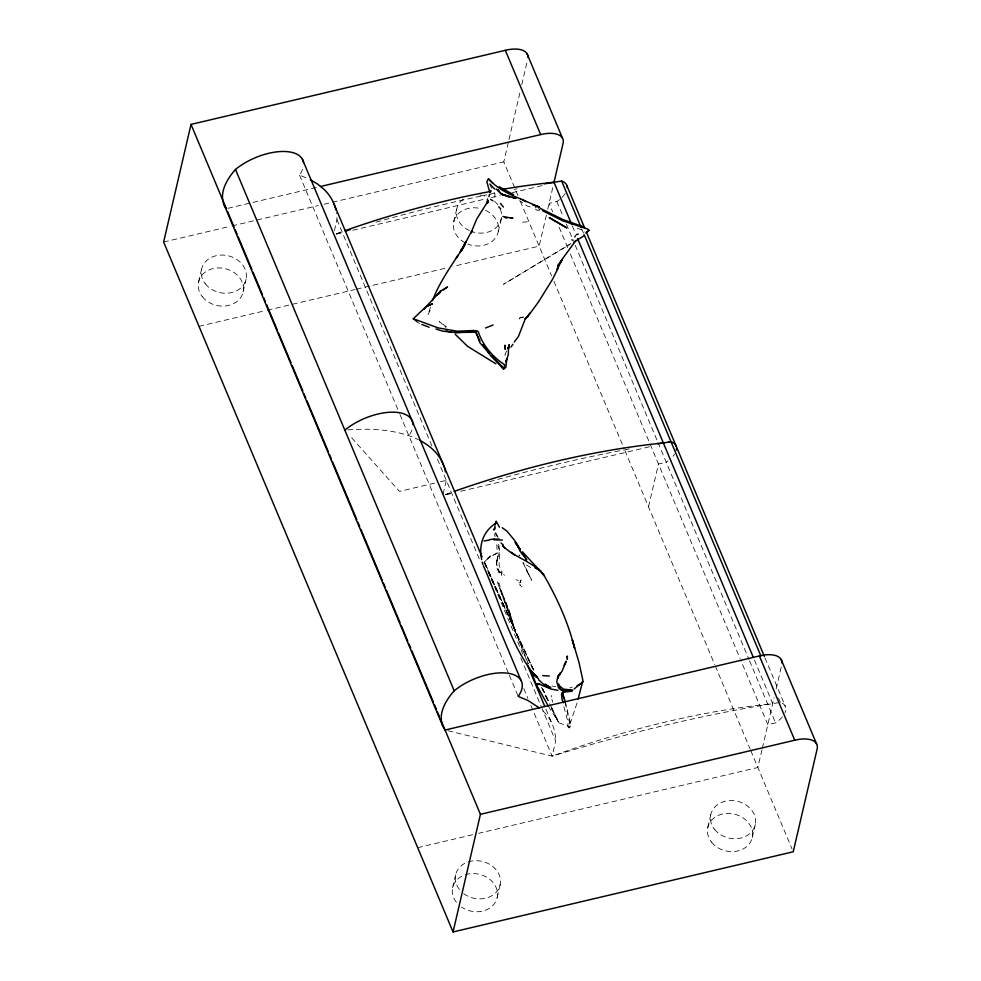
<?xml version="1.0" encoding="UTF-8"?>
<svg xmlns="http://www.w3.org/2000/svg" width="981" height="981" viewBox="0 0 981 981"><rect width="100%" height="100%" fill="white"/><g stroke="black" fill="none" stroke-linecap="round" stroke-linejoin="round"><path stroke-width="0.74" stroke-dasharray="4.91 3.68" d="M551.322 707.534L558.496 722.678L567.668 726.001L569.287 727.865L570.194 722.139L565.338 701.979M498.569 544.381L498.054 545.608L499.537 551.923L496.999 560.188L496.754 564.296L498.569 572.156L502.137 573.235L504.492 575.307M496.999 560.188L496.067 566.687L501.414 575.712L501.941 571.8L499.059 565.363L499.918 551.469L498.937 546.576L500.102 541.941M551.506 696.89L551.727 695.431M494.596 197.034L495.062 194.226L493.124 190.608M494.718 525.448L493.934 530.243L495.049 536.668M520.813 580.519L520.433 582.567L521.07 579.722L520.739 580.74M494.51 527.324L493.934 530.243L493.909 528.747L495.552 534.069L497.735 537.294M496.423 562.616L497.98 556.301M198.554 282.136L201.559 269.272M243.116 291.897L246.108 279.033M334.398 230.682L336.961 219.67A172.595 83.029 -22.8 0 0 336.385 212.595M453.688 222.013L456.68 209.137M517.943 195.575L503.805 161.853L508.636 141.068M508.992 139.572L520.053 92.042M521.782 84.611L527.312 60.847M498.238 231.774L501.242 218.898M443.118 494.117L446.318 480.347A172.595 83.029 -22.8 0 0 446.22 477.477M546.368 215.146L539.158 246.133L453.001 266.44M547.741 209.247L553.198 185.777M452.621 887.78L455.613 874.905M497.183 897.541L500.175 884.666M448.047 730.759L552.144 756.167L555.675 741.035L542.076 708.625M648.515 506.821L658.472 464.025L666.222 462.198A25.322 12.177 -22.8 0 0 667.987 460.923M707.742 827.645L710.747 814.782M761.979 749.791L757.859 767.498L478.605 833.323M762.323 748.307L774.107 697.699M776.179 688.785L781.71 664.995M752.304 837.406L755.296 824.543M430.536 307.127L427.839 314.987L431.517 307.642M577 703.07L570.12 723.61M506.564 350.904L504.957 355.171L505.84 353.246M484.013 562.493L490.292 555.871L484.038 562.861M567.668 725.83L569.287 727.865L570.304 726.602L570.194 722.139M570.856 243.496L503.486 284.306L570.01 244.392M569.814 687.914L572.328 686.97M520.948 586.883L522.002 586.589M227.837 208.328L317.586 187.175M163.631 242.037L230.486 226.28M231.97 225.924L318.126 205.618M324.061 204.22L503.805 161.853M336.422 234.103L343.865 232.35M352.804 230.241L485.362 198.996M491.322 197.598L500.261 195.489M512.18 192.681L543.462 185.311M559.464 199.597A25.322 12.177 -22.8 0 1 556.865 201.51L549.115 203.337L552.659 211.798M198.996 326.317L265.839 310.56M267.322 310.204L354.963 289.554M356.446 289.199L447.054 267.838M434.608 483.106L399.475 491.395L349.898 435.822M440.457 481.732L446.318 480.347M445.779 494.792L453.234 493.026M460.69 491.273L651.605 446.281M782.384 716.878A25.322 12.177 -22.8 0 1 775.579 722.874L767.829 724.701L740.63 659.882M417.698 847.67L472.658 834.721M523.719 317.022L519.722 317.869L519.231 320.603L520.04 317.672L523.094 317.035M779.073 702.592L761.734 705.462A904.862 435.294 -22.8 0 0 552.144 756.167L533.235 711.078M539.832 210.069L537.318 210.412L532.916 207.347M527.459 221.841L519.525 222.38M551.898 686.075L555.724 686.516M530.157 206.856L526.932 205.826L519.55 200.688M530.709 567.533L524.381 563.768M535.209 207.285L536.337 207.714M302.614 169.321A42.833 20.601 -22.8 0 1 299.524 175.072L307.764 178.493M516.19 579.697L518.324 580.593M577.171 228.095L583.707 230.756L585.203 232.276M417.305 322.32L419.61 323.423M538.189 208.634L539.918 209.713M502.137 573.235L497.943 570.194L499.562 573.088L498.017 568.808M446.698 326.955L439.108 321.388L445.705 327.311M498.078 537.269L495.638 532.291L495.344 525.608M548.342 706.185L558.459 722.114L542.15 687.914M490.181 185.286L491.898 188.377M528.428 663.978L515.405 631.825L505.816 601.794L499.893 588.526L498.765 582.837L515.405 631.825L528.011 663.843M522.836 562.604L527.104 571.15L523.584 562.702M569.287 727.865L567.778 724.8L568.171 722.715L563.597 705.633M488.293 572.475L533.86 670.44M542.432 688.368L549.017 702.151M551.653 707.669L558.25 721.452L551.261 708.049M484.344 562.947L533.676 670.133M485.669 564.688L515.405 631.825L533.039 668.993M542.174 688.27L548.71 702.028M485.019 563.02L515.405 631.825L533.002 669.25M541.475 687.264L548.649 702.506M551.812 708.527L552.806 710.685M764.996 657.908L785.695 707.215M581.733 228.929L583.511 233.159M778.571 698.153L780.349 702.384M572.34 225.961L575.295 233.012M754.401 659.968L772.721 703.647A511.26 245.949 -22.8 0 0 552.144 756.167M556.865 201.51L563.364 217.009M566.331 224.06L572.242 238.15M575.197 245.201L657.356 441.058M657.944 442.468L748.981 659.465M749.57 660.875L775.579 722.874M559.158 227.298L568.036 248.438M570.39 254.067L740.042 658.472M520.298 201.191L551.567 275.722M553.934 281.363L624.272 449.04M624.86 450.451L714.72 664.628M715.308 666.038L750.183 749.177M750.772 750.588L792.035 848.97M484.479 562.677L522.898 654.266M545.951 709.226L552.45 724.726M336.961 219.67L432.13 446.527M437.452 459.218L480.604 562.076M520.801 657.895L541.487 707.215M523.78 688.539L527.913 698.398M530.868 705.437L532.646 709.668M299.524 175.072L399.426 413.209M400.015 414.607L508.771 673.886M509.372 675.296L518.238 696.424M519.354 555.663L519.084 554.952L519.28 555.945M497.257 581.856L515.405 631.825L508.673 608.76L515.405 631.825L499.893 588.526M551.874 699.306L552.867 702.335M515.405 631.825L505.816 601.794M518.998 581.954L519.329 583.106M565.24 702.568L570.304 726.602M496.938 560.813L498.348 552.61L487.839 558.238L497.257 552.806L496.656 543.118M459.366 889.399A22.808 18.884 13.1 0 1 473.97 860.754A22.808 18.884 13.1 0 1 499.746 886.26A22.808 18.884 13.1 0 1 463.351 893.348M456.373 902.275A22.808 18.884 13.1 0 1 470.488 873.666A22.808 18.884 13.1 0 1 496.987 898.338A22.808 18.884 13.1 0 1 461.511 907.069M565.215 193.453A25.322 12.177 -22.8 0 1 561.745 197.586M782.298 703.242A25.322 12.177 -22.8 0 1 785.033 712.77M347.801 429.899A172.595 83.029 -22.8 0 1 418.495 439.733M445.656 494.449A511.26 245.949 -22.8 0 1 452.83 491.886M445.546 494.645A904.862 435.294 -22.8 0 1 452.425 492.536M489.519 481.708A904.862 435.294 -22.8 0 1 623.56 450.021M625.007 449.752A904.862 435.294 -22.8 0 1 629.336 448.93M500.224 209.002A22.808 18.884 13.1 0 1 494.78 228.745A22.808 18.884 13.1 0 1 470.745 231.185M469.396 230.596A22.808 18.884 13.1 0 1 465.987 197.5M479.942 195.072A22.808 18.884 13.1 0 1 487.165 196.85M494.596 201.363A22.808 18.884 13.1 0 1 499.672 207.813M485.521 210.302A22.808 18.884 13.1 0 1 496.766 235.832A22.808 18.884 13.1 0 1 467.753 244.048M465.08 242.822A22.808 18.884 13.1 0 1 454.62 219.07A22.808 18.884 13.1 0 1 479.893 208.413M674.572 454.129A25.322 12.177 -22.8 0 1 673.027 456.202M543.057 711.004A172.595 83.029 -22.8 0 1 555.675 741.035M411.971 429.997A42.833 20.601 -22.8 0 1 408.881 435.748M336.189 233.956A904.862 435.294 -22.8 0 1 343.068 231.859M376.054 222.184A904.862 435.294 -22.8 0 1 389.776 218.371M392.621 217.586A904.862 435.294 -22.8 0 1 486.613 194.888M489.531 194.287A904.862 435.294 -22.8 0 1 496.803 192.779M514.203 189.345A904.862 435.294 -22.8 0 1 517.097 188.793M336.299 233.772A511.26 245.949 -22.8 0 1 343.473 231.197M528.6 574.326L525.975 568.919L528.6 574.326M529.151 575.074L528.293 573.493L531.604 580.249L529.151 575.074M520.261 585.583L519.967 584.578L520.261 585.583M711.495 842.139A22.808 18.884 13.1 0 0 750.526 842.017A22.808 18.884 13.1 0 0 728.061 813.421A22.808 18.884 13.1 0 0 711.495 842.139M714.487 829.276A22.808 18.884 13.1 0 0 753.518 829.153A22.808 18.884 13.1 0 0 731.053 800.545A22.808 18.884 13.1 0 0 714.487 829.276M205.299 283.767A22.808 18.884 13.1 0 0 244.343 283.644A22.808 18.884 13.1 0 0 221.865 255.048A22.808 18.884 13.1 0 0 205.299 283.767M202.307 296.63A22.808 18.884 13.1 0 0 241.338 296.52A22.808 18.884 13.1 0 0 218.873 267.911A22.808 18.884 13.1 0 0 202.307 296.63"/><path stroke-width="1.47" d="M487.496 203.067L487.508 201.031M502.836 545.939C515.074 557.981 534.044 561.88 544.234 575.737C556.668 597.466 567.3 620.421 573.664 644.701L572.315 639.894L579.023 662.531L582.91 680.52L578.103 699.073M495.552 523.682L496.19 521.365L499.415 527.189M508.759 346.501L508.084 348.488L509.274 344.527L508.428 349.064L508.428 347.004L508.354 354.472L505.767 362.026L506.49 359.88M506.846 358.801L505.877 367.409L503.56 369.077L490.684 355.649L482.689 344.564M557.968 678.435L557.846 676.167L556.791 681.905L558.52 687.706L561.157 689.95L572.046 691.213L563.057 692.169L562.493 693.874L564.014 698.877M490.475 192.264L490.807 190.535L490.157 192.117M527.95 57.413A27.26 13.121 -22.8 0 0 505.338 50.313L191.013 124.403L163.631 242.037L453.05 931.95L793.224 851.778L817.075 749.276A27.26 13.121 -22.8 0 0 794.745 740.226L480.432 814.316L453.05 931.95M489.617 194.263L488.943 196.654M553.885 182.858L563.008 143.643A27.26 13.121 -22.8 0 0 540.69 134.593L320.529 186.488M432.523 300.627C438.532 284.355 448.55 269.861 457.931 255.367L456.386 257.966L464.736 245.029L461.168 251.173L472.106 230.179L476.643 219.18L488.219 200.811L487.263 202.601L487.815 201.51M563.241 691.102L562.591 693.138L565.338 701.979M495.209 524.087L496.19 521.365M559.795 686.577L559.55 688.208L561.561 689.962M564.063 665.388L566.258 661.145L562.003 671.225L558.471 676.277M439.23 293.638L440.641 291.075L436.704 295.293L440.506 291.995M572.732 690.134L563.413 689.128L559.844 686.16M514.252 341.989L518.471 336.422L525.068 319.377L529.85 313.184M581.868 683.217L582.542 682.065L574.13 688.981M528.44 315.612L538.348 302.148L552.561 279.278L557.453 269.517L558.63 263.926L557.196 269.567L561.61 260.492L559.82 262.92L560.789 261.338M561.61 260.492L560.74 261.939L562.15 260.026M471.751 231.982L472.413 230.927L470.806 233.441M558.434 675.97L560.372 672.941L557.968 676.682M463.032 247.519L463.89 246.256M510.954 347.041L512.965 344.282M574.707 236.899L575.528 235.832M520.629 198.922C508.636 194.14 497.244 188.585 488.452 178.824L486.846 181.853L489.752 192.092M582.972 681.734L580.875 683.916L577.024 685.694M589.103 230.118L587.141 232.117M561.475 260.161L576.031 240.357M480.003 341.106L475.626 332.191L454.559 332.547L460.445 332.424M417.048 321.633L413.283 318.715L425.791 306.918L423.853 309.138L440.604 291.038L447.52 286.955L443.449 289.922M495.699 523.302C483.032 531.359 478.581 545.375 481.683 559.624M585.951 233.037L588.772 230.523L587.864 229.137L562.775 220.823L542.554 210.694M583.867 235.943L573.922 242.049M493.075 324.993L485.583 327.985M576.35 234.631L578.275 234.165M668.012 442.406L670.992 441.708A25.322 12.177 -22.8 0 1 676.338 446.539M782.004 663.058A27.26 13.121 -22.8 0 0 759.392 655.958L445.08 730.036A81.656 39.277 -22.8 0 1 454.203 690.82L235.489 169.468A42.833 20.601 -22.8 0 1 277.881 151.748A42.833 20.601 -22.8 0 1 303.509 162.736M483.94 540.985L489.298 540.028M544.406 183.876L561.635 181.031A25.322 12.177 -22.8 0 1 567.226 187.579M657.883 443.878L670.992 441.708M536.914 684.566L539.685 684.211L538.152 683.708L551.236 689.116L557.931 690.317M489.617 539.562L494.191 539.035M435.944 329.003L442.59 331.137L454.681 332.412M467.863 331.664L475.405 331.48M494.216 539.219L499.022 539.023M542.677 675.602L549.311 676.019M530.746 670.796L536.116 684.186L539.685 684.211M502.468 540.028L493.884 539.844M562.836 690.281L561.831 690.232L571.567 690.489L562.689 691.703L561.512 694.192L562.162 700.005L563.56 702.788M451.199 332.277L451.812 332.351L446.012 330.977M511.641 218.101L502.995 216.507M507.864 196.494L509.029 196.666L506.723 195.93M533.21 204.98L539.673 207.371L522.076 199.486M512.352 197.463L514.62 198.027M505.154 217.623L506.895 218.089M583.56 226.819L563.057 219.597L540.163 208.315M504.663 195.354L506.208 195.795L501.561 194.164L496.999 189.554M506.969 196.004L509.838 196.85M532.928 204.943L538.262 206.451M515.994 198.432L501.549 194.091L497.735 190.302M535.05 567.791L539.17 569.483L536.484 568.428M429.114 327.225L421.879 324.453M571.886 239.793L573.112 240.284M413.283 318.715L438.09 327.887L457.269 331.222L473.59 330.499L477.195 330.891L478.36 331.921C482.652 345.337 492.953 357.133 504.7 364.773L503.56 369.077L502.088 366.318L491.469 355.649M536.362 568.011L540.727 571.101L537.269 568.465L538.765 569.507L522.358 551.702M525.975 201.706L520.617 198.885M513.468 194.655L499.17 186.697M495.859 363.792L467.594 346.367L455.282 334.337M310.327 179.756L317.439 183.938L324.355 189.64A172.595 83.029 -22.8 0 1 335.845 209.873M490.549 199.351L492.965 200.823M496.337 189.075L498.888 190.768L497.526 189.824M502.223 527.729L506.834 531.028L514.412 540.126L520.445 550.034M534.903 675.651C509.58 643.99 499.918 602.579 483.437 565.878M545.264 684.051L549.36 687.227L543.045 683.904L538.692 679.821M511.309 552.401L514.706 555.05M539.231 707.841L527.839 700.422L518.238 696.424A42.833 20.601 -22.8 0 0 505.791 673.003A42.833 20.601 -22.8 0 0 454.203 690.82M536.582 677.331L532.389 673.763L531.248 670.967M501.132 543.094L503.253 544.933M536.926 676.559L532.352 672.377L537.306 677.037M489.826 184.023L494.865 189.21M488.452 178.824L492.879 183.189M536.386 676.78L538.544 678.926M502.591 545.853L504.835 548.158M498.74 206.819L500.666 208.855M489.127 353.148L479.734 342.541L476.104 332.044M559.366 685.719L558.606 683.892M520.371 549.667L518.802 547.692L520.31 549.863M500.482 203.386L503.388 207.052M522.468 553.738L526.711 559.93L522.358 553.235M542.432 573.345L544.234 575.737L540.85 571.212M519.562 550.39L522.542 554.621M548.342 706.185L536.116 684.186M519.587 549.176L517.796 546.442L519.354 549.066M516.889 543.989L518.569 546.846M527.165 53.967L562.518 138.247M781.219 659.6L816.584 743.88M566.981 185.863L584.713 228.132M586.491 232.362L764.407 656.497M561.635 181.031L581.144 227.531M584.1 234.569L760.839 655.884M505.338 50.313L540.69 134.593M759.392 655.958L794.745 740.226M571.751 224.563L554.02 182.282A511.26 245.949 -22.8 0 0 502.039 189.407M577.662 238.653L753.212 657.147M333.748 203.361L482.112 557.036M527.631 665.535L544.774 706.406M302.418 159.302L521.132 680.667M191.013 124.403L226.366 208.671A81.656 39.277 -22.8 0 1 235.489 169.468M227.555 211.504L234.067 227.04M235.256 229.873L237.034 234.103M238.224 236.936L251.847 269.432M253.037 272.252L262.516 294.864M263.705 297.684L265.483 301.927M266.673 304.76L277.341 330.18M278.518 333.013L290.965 362.688M292.154 365.508L302.822 390.941M304.012 393.761L305.79 398.004M306.979 400.837L328.316 451.701M329.493 454.522L331.271 458.765M332.461 461.585L356.765 519.513M357.942 522.346L359.72 526.576M360.91 529.409L382.247 580.274M383.436 583.094L385.214 587.337M386.391 590.157L400.027 622.653M401.217 625.486L407.728 641.022M408.918 643.855L410.696 648.085M411.885 650.918L433.222 701.783M434.399 704.603L436.177 708.846M437.367 711.666L439.145 715.909M440.334 718.73L480.432 814.316M223.558 203.41L442.259 724.763M482.1 562.187L482.995 564.639M573.873 645.24L574.572 648.233L574.351 647.276M487.569 203.202L487.459 198.947M344.907 230.694A511.26 245.949 -22.8 0 1 489.335 191.675M454.264 491.371A511.26 245.949 -22.8 0 1 663.364 442.971M676.571 448.256A25.322 12.177 -22.8 0 1 676.363 450.12M419.758 440.383A172.595 83.029 -22.8 0 1 445.497 471.91M344.846 430.144A42.833 20.601 -22.8 0 1 388.317 412.339A42.833 20.601 -22.8 0 1 412.952 424.65M345.815 231.026A904.862 435.294 -22.8 0 1 349.935 229.787M567.337 656.792L567.325 659.306L567.3 656.019L567.337 656.792M461.278 249.885L460.347 251.933L462.137 248.401L461.278 249.885M464.467 244.257L462.37 248.622L466.024 241.412L464.467 244.257M527.827 316.483L525.24 318.641L527.827 316.483M432.302 303.828L426.637 306.464L432.302 303.828M512.707 218.236L511.015 218.04L512.707 218.236M503.535 194.912L501.549 194.091L503.535 194.912M566.626 227.776L549.36 217.659L566.626 227.776M550.599 687.607L545.62 685.351L550.599 687.607M517.073 545.411L515.332 542.432L517.073 545.411M505.19 349.064L504.97 345.398L505.19 349.064"/></g></svg>
